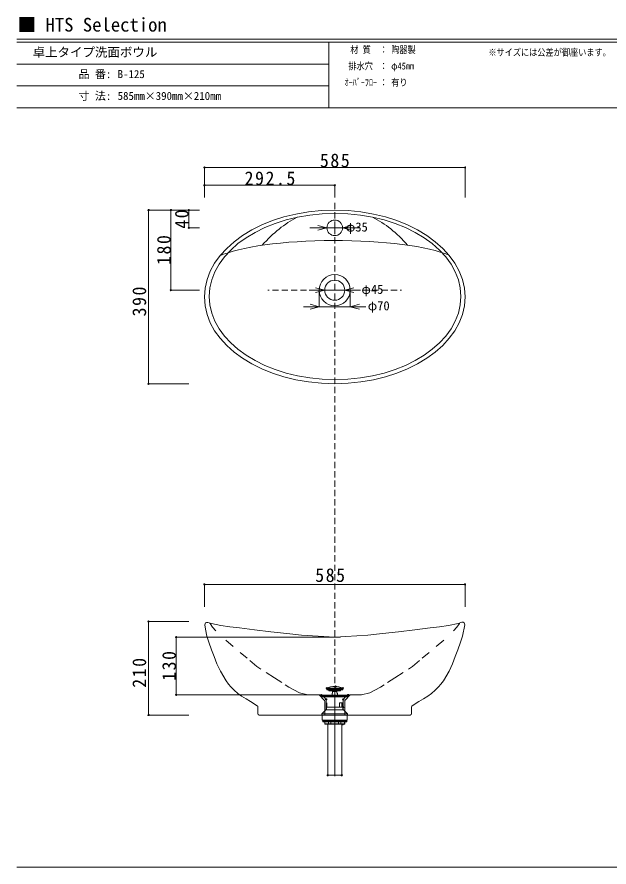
# Model space of a CAD drawing. Units: millimetres, scale not verified. Extents: x -1403 to 1403, y -962 to 946.
# Drawn here: x -1403 to -74, y -962 to 946 of the extents above; entities that cross this region are included whole.
import ezdxf
from ezdxf.enums import TextEntityAlignment as Align

# ---------------------------------------------------------------- set-up
doc = ezdxf.new("R2010")
doc.units = ezdxf.units.MM
doc.header["$LTSCALE"] = 7
doc.header["$PDMODE"] = 32
doc.header["$PDSIZE"] = 2.8
doc.linetypes.add('DASHED2', pattern=[3, 2, -1])
doc.layers.add('F-0', color=7, linetype='Continuous', lineweight=15)
doc.styles.add('ＭＳ ゴシック', font='')
doc.styles.get('ＭＳ ゴシック').set_extended_font_data('MS Gothic')

msp = doc.modelspace()

# ---------------------------------------------------------------- linework, layer by layer
at = {"layer": 'F-0'}
for p, q in [((1402.848, 896.05), (-1402.92, 896.05)), ((1402.848, 889.05), (-1402.92, 889.05)), ((-702.92, 889.05), (-702.92, 742.05)), ((-702.92, 840.05), (-1402.92, 840.05)), ((-702.92, 791.05), (-1402.92, 791.05)), ((1402.848, 742.05), (-1402.92, 742.05)), ((-982.221, 608.109), (-982.221, 540.537)), ((-982.221, 608.109), (-397.221, 608.109)), ((-397.221, 608.109), (-397.221, 540.537)), ((-982.221, 568.085), (-689.721, 568.085)), ((-689.721, 568.085), (-689.721, 540.537)), ((-1107.597, 512.607), (-1107.597, 122.607)), ((-1107.597, 512.607), (-1017.249, 512.607)), ((-1057.449, 512.607), (-993.499, 512.607)), ((-707.221, 472.607), (-727.506, 478.042)), ((-672.221, 472.607), (-651.937, 478.042)), ((-707.221, 472.607), (-742.221, 472.607)), ((-707.221, 472.607), (-727.506, 467.172)), ((-707.221, 472.607), (-672.221, 472.607)), ((-672.221, 472.607), (-637.221, 472.607)), ((-672.221, 472.607), (-651.937, 467.172)), ((-712.221, 332.607), (-747.221, 332.607)), ((-712.221, 332.607), (-732.506, 338.042)), ((-712.221, 332.607), (-732.506, 327.172)), ((-724.721, 295.654), (-724.721, 332.607)), ((-667.221, 332.607), (-646.937, 338.042)), ((-667.221, 332.607), (-632.221, 332.607)), ((-654.721, 295.654), (-654.721, 332.607)), ((-724.721, 295.654), (-759.721, 295.654)), ((-724.721, 295.654), (-745.006, 301.089)), ((-724.721, 295.654), (-745.006, 290.219)), ((-724.721, 295.654), (-654.721, 295.654)), ((-654.721, 295.654), (-634.437, 301.089)), ((-654.721, 295.654), (-634.437, 290.219)), ((-654.721, 295.654), (-619.721, 295.654)), ((-1107.597, 122.607), (-1017.249, 122.607)), ((-982.221, -327.631), (-982.221, -377.643)), ((-1107.597, -410.803), (-1017.249, -410.803)), ((-981.071, -418.458), (-979.622, -428.104)), ((-974.771, -412.902), (-966.649, -415.191)), ((-969.479, -415.032), (-969.884, -414.279)), ((-964.131, -423.435), (-969.479, -415.032)), ((-404.169, -412.761), (-412.794, -415.191)), ((-397.91, -418.554), (-402.904, -443.524)), ((-956.492, -431.839), (-964.131, -423.435)), ((-1045.706, -445.803), (-1045.706, -575.803)), ((-1045.706, -445.803), (-1017.249, -445.803)), ((-1017.249, -445.803), (-676.811, -445.803)), ((-917.529, -466.981), (-934.337, -452.466)), ((-461.913, -466.981), (-445.106, -452.466)), ((-886.223, -493.303), (-901.629, -480.162)), ((-493.22, -493.303), (-477.813, -480.162)), ((-824.621, -537.368), (-843.619, -525.231)), ((-554.821, -537.368), (-535.824, -525.231)), ((-808.534, -547.908), (-824.621, -537.368)), ((-792.718, -558.27), (-800.922, -552.895)), ((-586.725, -558.27), (-578.52, -552.895)), ((-570.908, -547.908), (-554.821, -537.368)), ((-768.552, -571.111), (-792.718, -558.27)), ((-768.552, -571.111), (-749.721, -575.803)), ((-629.721, -575.803), (-610.891, -571.111)), ((-610.891, -571.111), (-586.725, -558.27)), ((-1045.706, -575.803), (-1017.249, -575.803)), ((-1017.249, -575.803), (-719.721, -575.803)), ((-863.657, -599.926), (-878.622, -590.784)), ((-749.721, -575.803), (-724.721, -575.803)), ((-713.1, -587.425), (-724.721, -575.803)), ((-712.221, -589.546), (-712.221, -620.803)), ((-667.221, -589.546), (-667.221, -620.803)), ((-666.343, -587.425), (-654.721, -575.803)), ((-629.721, -575.803), (-654.721, -575.803)), ((-515.785, -599.926), (-500.821, -590.784)), ((-862.221, -617.803), (-862.221, -602.486)), ((-517.221, -602.486), (-517.221, -617.803)), ((-520.221, -620.803), (-859.721, -620.803)), ((-1402.92, -961.889), (1402.848, -961.889))]:
    msp.add_line(p, q, dxfattribs=at)
at = {"layer": 'F-0', "color": 4, "lineweight": 9}
msp.add_line((-982.221, 568.085), (-982.221, 540.537), dxfattribs=at)
at = {"layer": 'F-0', "linetype": 'DASHED2'}
for p, q in [((-689.721, 472.607), (-689.721, 532.607)), ((-1017.249, 512.607), (-993.499, 512.607)), ((-689.721, 472.607), (-749.721, 472.607)), ((-689.721, 472.607), (-629.721, 472.607)), ((-689.721, 472.607), (-689.721, -737.711)), ((-689.721, 332.607), (-839.721, 332.607)), ((-689.721, 332.607), (-539.721, 332.607))]:
    msp.add_line(p, q, dxfattribs=at)
at = {"layer": 'F-0', "lineweight": 18}
for p, q in [((-707.721, -560.783), (-671.721, -560.783)), ((-707.721, -560.783), (-707.721, -561.783)), ((-707.721, -561.783), (-671.721, -561.783)), ((-707.721, -562.483), (-671.721, -562.483)), ((-707.721, -563.783), (-707.721, -562.483)), ((-707.721, -563.783), (-671.721, -563.783)), ((-707.521, -562.283), (-671.921, -562.283)), ((-707.221, -564.283), (-672.221, -564.283)), ((-702.721, -562.283), (-702.721, -561.783)), ((-702.721, -565.783), (-702.721, -564.283)), ((-702.721, -565.783), (-676.721, -565.783)), ((-702.721, -565.783), (-676.721, -565.783)), ((-702.721, -565.783), (-702.721, -566.783)), ((-702.721, -566.783), (-676.721, -566.783)), ((-695.621, -571.783), (-694.721, -571.783)), ((-695.621, -576.133), (-695.621, -571.783)), ((-694.721, -571.783), (-694.721, -566.788)), ((-684.721, -567.783), (-694.721, -567.783)), ((-684.721, -571.783), (-684.721, -566.788)), ((-684.721, -571.783), (-683.821, -571.783)), ((-683.821, -576.133), (-683.821, -571.783)), ((-676.721, -562.283), (-676.721, -561.783)), ((-676.721, -565.783), (-676.721, -564.283)), ((-676.721, -565.783), (-676.721, -566.783)), ((-671.721, -560.783), (-671.721, -561.783)), ((-671.721, -563.783), (-671.721, -562.483)), ((-719.721, -576.133), (-659.721, -576.133)), ((-719.721, -577.433), (-719.721, -576.133)), ((-719.721, -577.433), (-659.721, -577.433)), ((-718.24, -577.661), (-719.721, -577.433)), ((-718.24, -577.661), (-719.721, -577.433)), ((-719.721, -577.661), (-659.721, -577.661)), ((-719.721, -579.661), (-719.721, -577.661)), ((-719.721, -579.661), (-659.721, -579.661)), ((-708.721, -585.761), (-713.971, -579.661)), ((-708.721, -593.133), (-708.721, -585.761)), ((-708.721, -593.133), (-708.721, -585.761)), ((-670.721, -585.761), (-665.471, -579.661)), ((-670.721, -593.133), (-670.721, -585.761)), ((-661.203, -577.661), (-659.721, -577.433)), ((-661.203, -577.661), (-659.721, -577.433)), ((-659.721, -577.433), (-659.721, -576.133)), ((-659.721, -579.661), (-659.721, -577.661)), ((-718.413, -618.074), (-709.471, -609.133)), ((-709.471, -609.133), (-669.971, -609.133)), ((-670.721, -603.133), (-708.721, -603.133)), ((-708.721, -609.133), (-708.721, -603.133)), ((-708.721, -609.133), (-708.721, -603.133)), ((-707.421, -603.133), (-707.421, -593.133)), ((-678.849, -593.133), (-670.721, -593.133)), ((-678.849, -603.133), (-678.849, -593.133)), ((-673.419, -603.133), (-673.419, -593.133)), ((-672.022, -603.133), (-672.022, -593.133)), ((-670.721, -609.133), (-670.721, -603.133)), ((-661.03, -618.074), (-669.971, -609.133)), ((-660.971, -618.215), (-718.471, -618.215)), ((-718.471, -621.133), (-718.471, -618.215)), ((-718.471, -621.133), (-660.971, -621.133)), ((-661.03, -618.074), (-718.413, -618.074)), ((-717.721, -621.133), (-717.721, -632.133)), ((-661.721, -621.133), (-661.721, -632.133)), ((-660.971, -621.133), (-660.971, -618.215)), ((-661.722, -632.133), (-717.721, -632.133)), ((-716.721, -633.133), (-662.721, -633.133)), ((-716.721, -635.233), (-662.721, -635.233)), ((-716.221, -635.733), (-663.221, -635.733)), ((-715.971, -633.133), (-715.971, -632.133)), ((-712.221, -635.733), (-712.221, -640.633)), ((-712.221, -640.633), (-667.221, -640.633)), ((-712.041, -640.633), (-712.041, -635.733)), ((-667.721, -641.133), (-711.721, -641.133)), ((-705.471, -641.133), (-705.471, -755.932)), ((-705.471, -641.633), (-673.971, -641.633)), ((-703.341, -640.633), (-703.341, -635.733)), ((-698.421, -640.633), (-698.421, -635.733)), ((-681.021, -640.633), (-681.021, -635.733)), ((-676.101, -640.633), (-676.101, -635.733)), ((-673.971, -641.133), (-673.971, -755.932)), ((-667.401, -640.633), (-667.401, -635.733)), ((-667.221, -635.733), (-667.221, -640.633)), ((-663.471, -633.133), (-663.471, -632.133)), ((-705.471, -755.932), (-673.971, -755.932)), ((-705.271, -756.133), (-705.471, -755.932)), ((-705.271, -756.133), (-674.172, -756.133)), ((-674.172, -756.133), (-673.971, -755.932))]:
    msp.add_line(p, q, dxfattribs=at)
at = {"layer": 'F-0', "color": 1, "lineweight": 18}
msp.add_line((-689.721, -758.228), (-689.721, -555.791), dxfattribs=at)
at = {"layer": 'F-0', "color": 3, "lineweight": 18}
for p, q in [((-708.721, -587.561), (-708.721, -603.928)), ((-670.721, -587.561), (-670.721, -603.928))]:
    msp.add_line(p, q, dxfattribs=at)
at = {"layer": 'F-0', "color": 2, "lineweight": 18}
for p, q in [((-708.221, -603.133), (-708.221, -609.133)), ((-671.221, -603.133), (-671.221, -609.133)), ((-705.221, -641.633), (-705.221, -641.133)), ((-674.221, -641.633), (-674.221, -641.133))]:
    msp.add_line(p, q, dxfattribs=at)
at = {"layer": 'F-0'}
for points in [[(-1057.449, 512.607), (-1057.449, 332.607), (-993.499, 332.607)], [(-1017.249, 512.607), (-1017.249, 472.607), (-993.499, 472.607)], [(-712.221, 332.607), (-667.221, 332.607), (-646.937, 327.172)], [(-982.221, -327.631), (-397.221, -327.631), (-397.221, -377.643)], [(-1107.597, -410.803), (-1107.597, -620.803), (-1017.249, -620.803)], [(-924.966, -422.885), (-945.125, -420.009), (-966.649, -415.191)], [(-454.477, -422.885), (-434.317, -420.009), (-412.794, -415.191)], [(-422.951, -431.839), (-415.311, -423.435), (-409.963, -415.032), (-409.559, -414.279)], [(-979.622, -428.104), (-976.538, -443.524), (-972.298, -457.401), (-966.13, -474.363), (-960.348, -489.398), (-954.18, -505.589), (-946.47, -522.551), (-933.748, -544.139), (-927.966, -551.463), (-922.954, -557.631), (-915.244, -565.341), (-907.149, -572.666), (-898.668, -578.834), (-888.645, -584.616), (-878.622, -590.784)], [(-924.966, -422.885), (-903.649, -424.884), (-869.676, -429.547), (-833.038, -434.21), (-797.066, -438.206), (-764.425, -441.537), (-689.721, -445.803)], [(-454.477, -422.885), (-475.794, -424.884), (-509.767, -429.547), (-546.405, -434.21), (-582.377, -438.206), (-615.018, -441.537), (-689.721, -445.803)], [(-402.904, -443.524), (-407.145, -457.401), (-413.313, -474.363), (-419.095, -489.398), (-425.263, -505.589), (-432.973, -522.551), (-445.695, -544.139), (-451.477, -551.463), (-456.489, -557.631), (-464.199, -565.341), (-472.294, -572.666), (-480.775, -578.834), (-490.798, -584.616), (-500.821, -590.784)], [(-855.569, -517.596), (-864.225, -512.065), (-880.401, -498.269)], [(-523.873, -517.596), (-515.217, -512.065), (-499.042, -498.269)]]:
    msp.add_lwpolyline(points, dxfattribs=at)
at = {"layer": 'F-0', "lineweight": 18}
for points in [[(-716.721, -633.133), (-716.721, -635.233), (-716.721, -633.133)], [(-712.041, -640.633), (-712.041, -640.651), (-712.04, -640.669), (-712.038, -640.687), (-712.036, -640.705), (-712.033, -640.723), (-712.03, -640.741), (-712.026, -640.758), (-712.021, -640.776), (-712.015, -640.793), (-712.009, -640.811), (-712.003, -640.828), (-711.996, -640.845), (-711.988, -640.861), (-711.979, -640.878), (-711.97, -640.894), (-711.961, -640.909), (-711.95, -640.924), (-711.94, -640.939), (-711.928, -640.954), (-711.916, -640.968), (-711.904, -640.981), (-711.891, -640.994), (-711.878, -641.007), (-711.864, -641.019), (-711.85, -641.031), (-711.835, -641.042), (-711.82, -641.052), (-711.805, -641.062), (-711.79, -641.071), (-711.774, -641.08), (-711.757, -641.088), (-711.741, -641.095)], [(-711.716, -641.105), (-711.71, -641.107), (-711.703, -641.109), (-711.697, -641.111), (-711.691, -641.113), (-711.684, -641.115), (-711.678, -641.117), (-711.671, -641.119), (-711.665, -641.12), (-711.658, -641.122), (-711.651, -641.123), (-711.645, -641.124), (-711.638, -641.126), (-711.631, -641.127), (-711.625, -641.128), (-711.618, -641.129), (-711.611, -641.129), (-711.605, -641.13), (-711.598, -641.131), (-711.591, -641.131), (-711.585, -641.132), (-711.578, -641.132), (-711.571, -641.132), (-711.564, -641.133), (-711.558, -641.133)], [(-703.341, -640.633), (-703.341, -640.647), (-703.341, -640.661), (-703.34, -640.676), (-703.339, -640.69), (-703.337, -640.705), (-703.336, -640.719), (-703.334, -640.733), (-703.331, -640.748), (-703.328, -640.762), (-703.325, -640.776), (-703.322, -640.79), (-703.318, -640.804), (-703.314, -640.818), (-703.31, -640.832), (-703.305, -640.845), (-703.3, -640.859), (-703.295, -640.872), (-703.289, -640.886), (-703.283, -640.899), (-703.276, -640.912), (-703.269, -640.925), (-703.262, -640.937), (-703.255, -640.95), (-703.247, -640.962), (-703.239, -640.974), (-703.23, -640.985), (-703.221, -640.997), (-703.212, -641.008), (-703.202, -641.019), (-703.192, -641.029), (-703.182, -641.039), (-703.171, -641.049), (-703.16, -641.058), (-703.148, -641.067), (-703.136, -641.076), (-703.124, -641.084), (-703.112, -641.091), (-703.099, -641.098), (-703.086, -641.104)], [(-703.086, -641.104), (-703.072, -641.11), (-703.059, -641.115), (-703.045, -641.12), (-703.031, -641.123), (-703.017, -641.127), (-703.002, -641.129), (-702.988, -641.131), (-702.973, -641.132), (-702.959, -641.133)], [(-698.421, -640.633), (-698.421, -640.642), (-698.421, -640.651), (-698.421, -640.661), (-698.421, -640.67), (-698.421, -640.679), (-698.421, -640.689), (-698.42, -640.698), (-698.42, -640.707), (-698.42, -640.717), (-698.419, -640.726), (-698.419, -640.735), (-698.419, -640.745), (-698.418, -640.754), (-698.418, -640.763), (-698.417, -640.773), (-698.417, -640.782), (-698.416, -640.791), (-698.415, -640.801), (-698.415, -640.81), (-698.414, -640.819), (-698.413, -640.829), (-698.412, -640.838), (-698.412, -640.847), (-698.411, -640.856), (-698.41, -640.866), (-698.409, -640.875), (-698.408, -640.884), (-698.407, -640.893), (-698.405, -640.903), (-698.404, -640.912), (-698.403, -640.921), (-698.402, -640.93), (-698.4, -640.94), (-698.399, -640.949), (-698.397, -640.958), (-698.395, -640.967), (-698.394, -640.977), (-698.392, -640.986), (-698.39, -640.995)], [(-698.39, -640.995), (-698.388, -641.004), (-698.386, -641.014), (-698.383, -641.023), (-698.381, -641.032), (-698.379, -641.041), (-698.376, -641.049), (-698.373, -641.058), (-698.37, -641.067), (-698.367, -641.075), (-698.364, -641.084), (-698.36, -641.093), (-698.355, -641.102), (-698.35, -641.111), (-698.344, -641.12), (-698.337, -641.126), (-698.329, -641.131), (-698.32, -641.133)], [(-681.053, -640.995), (-681.055, -641.004), (-681.057, -641.014), (-681.059, -641.023), (-681.062, -641.032), (-681.064, -641.041), (-681.067, -641.049), (-681.069, -641.058), (-681.072, -641.067), (-681.075, -641.075), (-681.079, -641.084), (-681.083, -641.093), (-681.088, -641.102), (-681.093, -641.111), (-681.099, -641.12), (-681.106, -641.126), (-681.114, -641.131), (-681.123, -641.133)], [(-681.021, -640.633), (-681.021, -640.642), (-681.022, -640.651), (-681.022, -640.661), (-681.022, -640.67), (-681.022, -640.679), (-681.022, -640.689), (-681.022, -640.698), (-681.023, -640.707), (-681.023, -640.717), (-681.023, -640.726), (-681.024, -640.735), (-681.024, -640.745), (-681.025, -640.754), (-681.025, -640.763), (-681.026, -640.773), (-681.026, -640.782), (-681.027, -640.791), (-681.027, -640.801), (-681.028, -640.81), (-681.029, -640.819), (-681.03, -640.829), (-681.03, -640.838), (-681.031, -640.847), (-681.032, -640.856), (-681.033, -640.866), (-681.034, -640.875), (-681.035, -640.884), (-681.036, -640.893), (-681.037, -640.903), (-681.038, -640.912), (-681.04, -640.921), (-681.041, -640.93), (-681.043, -640.94), (-681.044, -640.949), (-681.046, -640.958), (-681.047, -640.967), (-681.049, -640.977), (-681.051, -640.986), (-681.053, -640.995)], [(-676.357, -641.104), (-676.37, -641.11), (-676.384, -641.115), (-676.398, -641.12), (-676.412, -641.123), (-676.426, -641.127), (-676.44, -641.129), (-676.455, -641.131), (-676.469, -641.132), (-676.484, -641.133)], [(-676.101, -640.633), (-676.101, -640.647), (-676.102, -640.661), (-676.103, -640.676), (-676.104, -640.69), (-676.105, -640.705), (-676.107, -640.719), (-676.109, -640.733), (-676.111, -640.748), (-676.114, -640.762), (-676.117, -640.776), (-676.121, -640.79), (-676.124, -640.804), (-676.129, -640.818), (-676.133, -640.832), (-676.138, -640.845), (-676.143, -640.859), (-676.148, -640.872), (-676.154, -640.886), (-676.16, -640.899), (-676.166, -640.912), (-676.173, -640.925), (-676.18, -640.937), (-676.188, -640.95), (-676.196, -640.962), (-676.204, -640.974), (-676.213, -640.985), (-676.222, -640.997), (-676.231, -641.008), (-676.241, -641.019), (-676.251, -641.029), (-676.261, -641.039), (-676.272, -641.049), (-676.283, -641.058), (-676.294, -641.067), (-676.306, -641.076), (-676.318, -641.084), (-676.331, -641.091), (-676.344, -641.098), (-676.357, -641.104)], [(-667.727, -641.105), (-667.733, -641.107), (-667.739, -641.109), (-667.746, -641.111), (-667.752, -641.113), (-667.759, -641.115), (-667.765, -641.117), (-667.772, -641.119), (-667.778, -641.12), (-667.785, -641.122), (-667.791, -641.123), (-667.798, -641.124), (-667.805, -641.126), (-667.811, -641.127), (-667.818, -641.128), (-667.825, -641.129), (-667.831, -641.129), (-667.838, -641.13), (-667.845, -641.131), (-667.851, -641.131), (-667.858, -641.132), (-667.865, -641.132), (-667.872, -641.132), (-667.878, -641.133), (-667.885, -641.133)], [(-667.401, -640.633), (-667.402, -640.651), (-667.403, -640.669), (-667.404, -640.687), (-667.407, -640.705), (-667.409, -640.723), (-667.413, -640.741), (-667.417, -640.758), (-667.422, -640.776), (-667.427, -640.793), (-667.433, -640.811), (-667.44, -640.828), (-667.447, -640.845), (-667.455, -640.861), (-667.463, -640.878), (-667.472, -640.894), (-667.482, -640.909), (-667.492, -640.924), (-667.503, -640.939), (-667.514, -640.954), (-667.526, -640.968), (-667.539, -640.981), (-667.552, -640.994), (-667.565, -641.007), (-667.579, -641.019), (-667.593, -641.031), (-667.607, -641.042), (-667.622, -641.052), (-667.638, -641.062), (-667.653, -641.071), (-667.669, -641.08), (-667.685, -641.088), (-667.702, -641.095)], [(-662.721, -633.133), (-662.721, -635.233), (-662.721, -633.133)]]:
    msp.add_lwpolyline(points, dxfattribs=at)
at = {"layer": 'F-0'}
for centre, radius in [((-689.721, 472.607), 17.5), ((-689.721, 332.607), 35), ((-689.721, 332.607), 22.5)]:
    msp.add_circle(centre, radius, dxfattribs=at)
for centre, radius, start, end in [((-976.127, -417.715), 5, 74.26551, 188.54315), ((-402.813, -417.573), 5, 348.69007, 105.73449), ((-715.221, -589.546), 3, 0, 45), ((-664.221, -589.546), 3, 135, 180), ((-865.221, -602.486), 3, 0, 58.57884), ((-514.221, -602.486), 3, 121.42116, 180), ((-859.221, -617.803), 3, 180, 270), ((-520.221, -617.803), 3, 270, 0)]:
    msp.add_arc(centre, radius, start, end, dxfattribs=at)
at = {"layer": 'F-0', "lineweight": 18}
for centre, radius, start, end in [((-689.721, -599.283), 42.5, 64.94238, 115.05762), ((-707.521, -562.483), 0.2, 90, 180), ((-707.221, -563.783), 0.5, 180, 270), ((-672.221, -563.783), 0.5, 270, 0), ((-671.921, -562.483), 0.2, 0, 90), ((-718.271, -618.215), 0.2, 135, 180), ((-661.171, -618.215), 0.2, 0, 45), ((-716.221, -635.233), 0.5, 180, 270), ((-711.721, -640.633), 0.5, 180, 270), ((-711.558, -640.662), 0.47, 247.09102, 250.33614), ((-667.885, -640.662), 0.47, 289.66386, 292.90898), ((-667.721, -640.633), 0.5, 270, 0), ((-663.221, -635.233), 0.5, 270, 0)]:
    msp.add_arc(centre, radius, start, end, dxfattribs=at)
at = {"layer": 'F-0'}
for centre, major_axis, ratio in [((-689.721, 317.607), (292.5, 0), 0.666), ((-688.955, 318.563), (282.5, 0), 0.66)]:
    msp.add_ellipse(centre, major_axis=major_axis, ratio=ratio, dxfattribs=at)
for centre, major_axis, ratio, start_param, end_param in [((-689.148, 69.428), (0, 448), 0.625, 0.30785945, 0.62171726), ((-689.148, 69.428), (0, 448), 0.625, 5.66202541, 5.97632781), ((-688.704, 388.14), (280, 0), 0.2, 0.41954535, 2.7517427)]:
    msp.add_ellipse(centre, major_axis=major_axis, ratio=ratio, start_param=start_param, end_param=end_param, dxfattribs=at)
for p in [(-982.221, 608.109), (-397.221, 608.109), (-982.221, 568.085), (-689.721, 568.085), (-1107.597, 512.607), (-1057.449, 512.607), (-1017.249, 512.607), (-1017.249, 472.607), (-1057.449, 332.607), (-1107.597, 122.607), (-982.221, -327.631), (-397.221, -327.631), (-1107.597, -410.803), (-1045.706, -445.803), (-707.721, -560.625), (-687.864, -556.783), (-671.721, -560.625), (-1045.706, -575.803), (-719.721, -576.133), (-708.721, -585.761), (-670.721, -585.761), (-659.721, -575.803), (-670.721, -602.928), (-1107.597, -620.803), (-672.114, -641.633), (-705.471, -755.932), (-673.971, -755.932)]:
    msp.add_point(p, dxfattribs=at)

# ---------------------------------------------------------------- texts
at = {"layer": 'F-0', "style": 'ＭＳ ゴシック'}
for s, height, p in [('■ HTS Selection', 30.79, (-1401.913, 903.816)), ('卓上タイプ洗面ボウル', 20.53, (-1367.92, 850.55)), ('品 番:', 17.96, (-1264.67, 803.3)), ('B-125', 17.96, (-1177.084, 803.3)), ('寸 法:', 17.96, (-1264.67, 754.3)), ('585mm×390mm×210mm', 17.96, (-1177.084, 754.3)), ('φ35', 20.53, (-664.676, 458.122)), ('φ45', 20.53, (-629.714, 318.248)), ('φ70', 20.53, (-615.595, 281.343))]:
    msp.add_text(s, height=height, dxfattribs=at).set_placement(p, align=Align.BOTTOM_LEFT)
at = {"layer": 'F-0', "style": 'ＭＳ ゴシック', "width": 0.85}
for s, p in [('材 質', (-654.795, 860.175)), ('：', (-589.17, 860.175)), ('陶器製', (-562.92, 860.175)), ('※サイズには公差が御座います。', (-344.902, 854.05)), ('排水穴', (-659.17, 823.425)), ('：', (-589.17, 823.425)), ('φ45mm', (-562.92, 823.425)), ('ｵｰﾊﾞｰﾌﾛｰ', (-667.92, 786.675)), ('：', (-589.17, 786.675)), ('有り', (-562.92, 786.675))]:
    msp.add_text(s, height=15.4, dxfattribs=at).set_placement(p, align=Align.BOTTOM_LEFT)
at = {"layer": 'F-0', "color": 3, "char_height": 30.79, "attachment_point": 7, "style": 'ＭＳ ゴシック'}
for s, insert in [('\\T1.18;\\W0.95;585', (-722.971, 608.109)), ('\\T1.18;\\W0.95;292.5', (-891.971, 568.085)), ('\\T1.18;\\W0.95;585', (-733.471, -322.631))]:
    msp.add_mtext(s, dxfattribs=dict(at, insert=insert))
at = {"layer": 'F-0', "color": 3, "char_height": 30.79, "attachment_point": 7, "rotation": 90, "style": 'ＭＳ ゴシック'}
for s, insert in [('\\T1.17;\\W0.95;40', (-1017.249, 470.732)), ('\\T1.18;\\W0.95;180', (-1057.449, 389.357)), ('\\T1.18;\\W0.95;390', (-1112.597, 273.857)), ('\\T1.18;\\W0.95;210', (-1112.597, -559.553)), ('\\T1.18;\\W0.95;130', (-1045.706, -544.053))]:
    msp.add_mtext(s, dxfattribs=dict(at, insert=insert))

doc.saveas('drawing.dxf')
